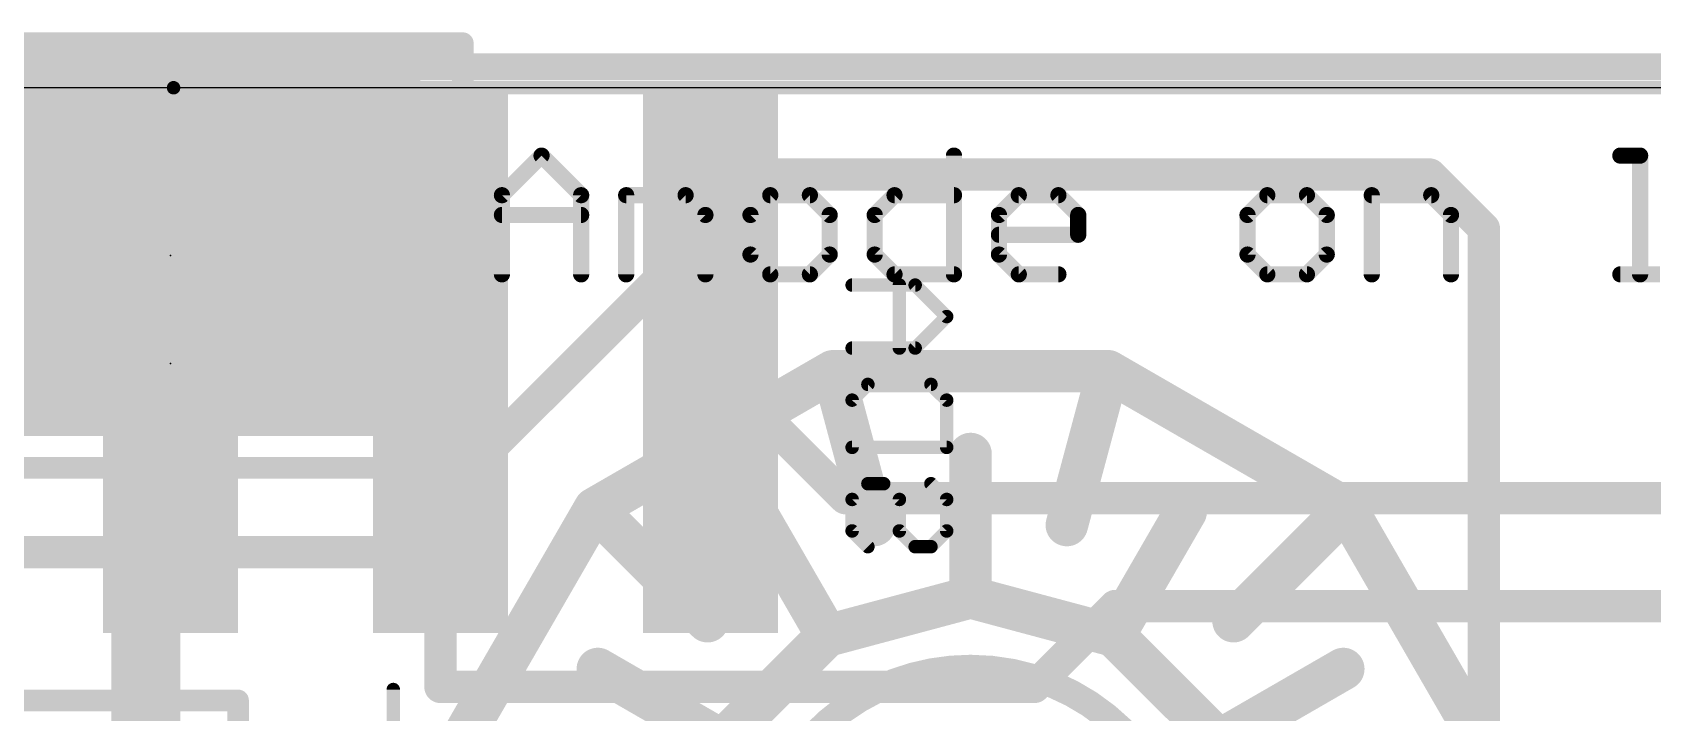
# Model space of a CAD drawing. Extents: x -30.9 to 30.6, y -30.5 to 30.5.
# Drawn here: x -1.3 to 13.95, y 24.14 to 30.55 of the extents above; entities that cross this region are included whole.
import ezdxf

# ---------------------------------------------------------------- set-up
doc = ezdxf.new("R2010")
doc.units = 0
for name, color, linetype in [('1', 12, 'CONTINUOUS'), ('16', 132, 'CONTINUOUS'), ('20', 53, 'CONTINUOUS'), ('21', 40, 'CONTINUOUS'), ('22', 6, 'CONTINUOUS'), ('23', 40, 'CONTINUOUS'), ('24', 6, 'CONTINUOUS'), ('49', 253, 'CONTINUOUS')]:
    doc.layers.add(name, color=color, linetype=linetype)

# ---------------------------------------------------------------- blocks, each defined once
blk = doc.blocks.new('RECT')
blk.add_solid([(-0.5, -0.5), (0.5, -0.5), (-0.5, 0.5), (0.5, 0.5)])

msp = doc.modelspace()

# ---------------------------------------------------------------- linework, layer by layer
at = {"layer": '1'}
for points, const_width in [([(5.588, 29.21), (2.032, 25.654)], 0.3048), ([(11.85, 29.21), (5.588, 29.21)], 0.3048), ([(12.358, 28.702), (11.85, 29.21)], 0.3048), ([(12.358, 22.538), (12.358, 28.702)], 0.3048), ([(6.2339, 27.3576), (3.9925, 26.0635)], 0.4), ([(6.6221, 25.9087), (6.2339, 27.3576)], 0.4), ([(8.8221, 27.3576), (6.2339, 27.3576)], 0.4), ([(8.4339, 25.9087), (8.8221, 27.3576)], 0.4), ([(11.0635, 26.0635), (8.8221, 27.3576)], 0.4), ([(7.528, 25.228), (7.528, 26.578)], 0.4), ([(3.9925, 26.0635), (2.6984, 23.8221)], 0.4), ([(5.0531, 25.0029), (3.9925, 26.0635)], 0.4), ([(6.178, 24.8663), (5.503, 26.0354)], 0.4), ([(8.878, 24.8663), (9.553, 26.0354)], 0.4), ([(10.0029, 25.0029), (11.0635, 26.0635)], 0.4), ([(12.3576, 23.8221), (11.0635, 26.0635)], 0.4), ([(2.032, 25.654), (-2.642, 25.654)], 0.3048), ([(7.528, 25.228), (6.178, 24.8663)], 0.4), ([(8.878, 24.8663), (7.528, 25.228)], 0.4), ([(6.178, 24.8663), (5.1897, 23.878)], 0.4), ([(9.8663, 23.878), (8.878, 24.8663)], 0.4), ([(5.1897, 23.878), (4.0206, 24.553)], 0.4), ([(9.8663, 23.878), (11.0354, 24.553)], 0.4)]:
    msp.add_lwpolyline(points, dxfattribs=dict(at, const_width=const_width))
for points, const_width in [([(5.588, 29.2862, 1), (5.588, 29.1338)], 0.1524), ([(5.6419, 29.1561, 1), (5.5341, 29.2639)], 0.1524), ([(11.9039, 29.2639, 1), (11.7961, 29.1561)], 0.1524), ([(11.85, 29.1338, 1), (11.85, 29.2862)], 0.1524), ([(12.4342, 28.702, 1), (12.2818, 28.702)], 0.1524), ([(12.3041, 28.6481, 1), (12.4119, 28.7559)], 0.1524), ([(6.3305, 27.3835, 1), (6.1373, 27.3317)], 0.2), ([(6.2339, 27.4576, 1), (6.2339, 27.2576)], 0.2), ([(6.2839, 27.271, 1), (6.1839, 27.4442)], 0.2), ([(8.8721, 27.4442, 1), (8.7721, 27.271)], 0.2), ([(8.9187, 27.3317, 1), (8.7255, 27.3835)], 0.2), ([(8.8221, 27.2576, 1), (8.8221, 27.4576)], 0.2), ([(7.628, 26.578, 1), (7.428, 26.578)], 0.2), ([(4.0632, 26.1342, 1), (3.9218, 25.9928)], 0.2), ([(3.9425, 26.1501, 1), (4.0425, 25.9769)], 0.2), ([(4.0791, 26.0135, 1), (3.9059, 26.1135)], 0.2), ([(5.5896, 26.0854, 1), (5.4164, 25.9854)], 0.2), ([(9.6396, 25.9854, 1), (9.4664, 26.0854)], 0.2), ([(11.1501, 26.1135, 1), (10.9769, 26.0135)], 0.2), ([(11.1342, 25.9928, 1), (10.9928, 26.1342)], 0.2), ([(11.0135, 25.9769, 1), (11.1135, 26.1501)], 0.2), ([(6.5255, 25.8829, 1), (6.7187, 25.9346)], 0.2), ([(8.3373, 25.9346, 1), (8.5305, 25.8829)], 0.2), ([(1.9781, 25.7079, 1), (2.0859, 25.6001)], 0.1524), ([(2.032, 25.5778, 1), (2.032, 25.7302)], 0.1524), ([(7.5539, 25.3246, 1), (7.5021, 25.1314)], 0.2), ([(7.428, 25.228, 1), (7.628, 25.228)], 0.2), ([(7.5539, 25.1314, 1), (7.5021, 25.3246)], 0.2), ([(4.9824, 24.9322, 1), (5.1238, 25.0736)], 0.2), ([(9.9322, 25.0736, 1), (10.0736, 24.9322)], 0.2), ([(6.1521, 24.9629, 1), (6.2039, 24.7697)], 0.2), ([(6.0914, 24.8163, 1), (6.2646, 24.9163)], 0.2), ([(6.2487, 24.7956, 1), (6.1073, 24.937)], 0.2), ([(8.9487, 24.937, 1), (8.8073, 24.7956)], 0.2), ([(8.7914, 24.9163, 1), (8.9646, 24.8163)], 0.2), ([(8.8521, 24.7697, 1), (8.9039, 24.9629)], 0.2), ([(4.0706, 24.6396, 1), (3.9706, 24.4664)], 0.2), ([(11.0854, 24.4664, 1), (10.9854, 24.6396)], 0.2)]:
    msp.add_lwpolyline(points, format="xyb", dxfattribs=dict(at, const_width=const_width))
at = {"layer": '16'}
for points, const_width in [([(30.48, 30.226), (-30.734, 30.226)], 0.254), ([(-0.254, 27.178), (-0.254, 23.368)], 0.6096), ([(-0.254, 27.178), (0, 27.432)], 0.3048), ([(2.54, 27.432), (2.54, 24.384)], 0.3048), ([(5.08, 27.432), (6.35, 26.162)], 0.3048), ([(6.35, 26.162), (26.924, 26.162)], 0.3048), ([(8.128, 24.384), (8.89, 25.146)], 0.3048), ([(8.89, 25.146), (24.892, 25.146)], 0.3048), ([(2.54, 24.384), (8.128, 24.384)], 0.3048)]:
    msp.add_lwpolyline(points, dxfattribs=dict(at, const_width=const_width))
for points, const_width in [([(-0.1016, 27.178, 1), (-0.4064, 27.178)], 0.3048), ([(0.0539, 27.3781, 1), (-0.0539, 27.4859)], 0.1524), ([(2.6162, 27.432, 1), (2.4638, 27.432)], 0.1524), ([(5.1339, 27.4859, 1), (5.0261, 27.3781)], 0.1524), ([(-0.3079, 27.2319, 1), (-0.2001, 27.1241)], 0.1524), ([(6.35, 26.2382, 1), (6.35, 26.0858)], 0.1524), ([(6.2961, 26.1081, 1), (6.4039, 26.2159)], 0.1524), ([(8.89, 25.2222, 1), (8.89, 25.0698)], 0.1524), ([(8.9439, 25.0921, 1), (8.8361, 25.1999)], 0.1524), ([(2.54, 24.4602, 1), (2.54, 24.3078)], 0.1524), ([(2.4638, 24.384, 1), (2.6162, 24.384)], 0.1524), ([(8.0741, 24.4379, 1), (8.1819, 24.3301)], 0.1524), ([(8.128, 24.3078, 1), (8.128, 24.4602)], 0.1524)]:
    msp.add_lwpolyline(points, format="xyb", dxfattribs=dict(at, const_width=const_width))
at = {"layer": '20'}
msp.add_line((30.028, 30.028), (-29.972, 30.028), dxfattribs=at)
at = {"layer": '21'}
for points, const_width in [([(-2.75, 30.448), (2.75, 30.448)], 0.2032), ([(2.75, 30.448), (2.75, 26.448)], 0.2032), ([(3.1178, 29.0159), (3.4907, 29.3888)], 0.1524), ([(3.4907, 29.3888), (3.8635, 29.0159)], 0.1524), ([(7.3717, 29.3888), (7.3717, 28.2702)], 0.1524), ([(13.6424, 29.3888), (13.8288, 29.3888)], 0.1524), ([(13.8288, 29.3888), (13.8288, 28.2702)], 0.1524), ([(3.1178, 28.2702), (3.1178, 29.0159)], 0.1524), ([(3.8635, 29.0159), (3.8635, 28.2702)], 0.1524), ([(4.2872, 28.2702), (4.2872, 29.0159)], 0.1524), ([(4.2872, 29.0159), (4.8465, 29.0159)], 0.1524), ([(4.8465, 29.0159), (5.0329, 28.8295)], 0.1524), ([(5.6431, 29.0159), (5.4566, 28.8295)], 0.1524), ([(6.0159, 29.0159), (5.6431, 29.0159)], 0.1524), ([(6.2023, 28.8295), (6.0159, 29.0159)], 0.1524), ([(6.626, 28.8295), (6.8125, 29.0159)], 0.1524), ([(6.8125, 29.0159), (7.3717, 29.0159)], 0.1524), ([(7.7954, 28.8295), (7.9819, 29.0159)], 0.1524), ([(7.9819, 29.0159), (8.3547, 29.0159)], 0.1524), ([(8.3547, 29.0159), (8.5411, 28.8295)], 0.1524), ([(10.3207, 29.0159), (10.1342, 28.8295)], 0.1524), ([(10.6935, 29.0159), (10.3207, 29.0159)], 0.1524), ([(10.8799, 28.8295), (10.6935, 29.0159)], 0.1524), ([(11.3036, 28.2702), (11.3036, 29.0159)], 0.1524), ([(11.3036, 29.0159), (11.8629, 29.0159)], 0.1524), ([(11.8629, 29.0159), (12.0493, 28.8295)], 0.1524), ([(3.1178, 28.8295), (3.8635, 28.8295)], 0.1524), ([(5.0329, 28.8295), (5.0329, 28.2702)], 0.1524), ([(5.4566, 28.8295), (5.4566, 28.4566)], 0.1524), ([(6.2023, 28.4566), (6.2023, 28.8295)], 0.1524), ([(6.626, 28.4566), (6.626, 28.8295)], 0.1524), ([(7.7954, 28.4566), (7.7954, 28.8295)], 0.1524), ([(8.5411, 28.8295), (8.5411, 28.6431)], 0.1524), ([(10.1342, 28.8295), (10.1342, 28.4566)], 0.1524), ([(10.8799, 28.4566), (10.8799, 28.8295)], 0.1524), ([(12.0493, 28.8295), (12.0493, 28.2702)], 0.1524), ([(8.5411, 28.6431), (7.7954, 28.6431)], 0.1524), ([(5.4566, 28.4566), (5.6431, 28.2702)], 0.1524), ([(6.0159, 28.2702), (6.2023, 28.4566)], 0.1524), ([(6.8125, 28.2702), (6.626, 28.4566)], 0.1524), ([(7.9819, 28.2702), (7.7954, 28.4566)], 0.1524), ([(10.1342, 28.4566), (10.3207, 28.2702)], 0.1524), ([(10.6935, 28.2702), (10.8799, 28.4566)], 0.1524), ([(5.6431, 28.2702), (6.0159, 28.2702)], 0.1524), ([(7.3717, 28.2702), (6.8125, 28.2702)], 0.1524), ([(8.3547, 28.2702), (7.9819, 28.2702)], 0.1524), ([(10.3207, 28.2702), (10.6935, 28.2702)], 0.1524), ([(13.6424, 28.2702), (14.0153, 28.2702)], 0.1524), ([(2.75, 26.448), (-2.75, 26.448)], 0.2032)]:
    msp.add_lwpolyline(points, dxfattribs=dict(at, const_width=const_width))
for points, const_width in [([(2.8008, 30.448, 1), (2.6992, 30.448)], 0.1016), ([(2.75, 30.3972, 1), (2.75, 30.4988)], 0.1016), ([(3.5176, 29.4157, 1), (3.4638, 29.3618)], 0.0762), ([(3.5176, 29.3618, 1), (3.4638, 29.4157)], 0.0762), ([(7.4098, 29.3888, 1), (7.3336, 29.3888)], 0.0762), ([(13.6424, 29.4269, 1), (13.6424, 29.3507)], 0.0762), ([(13.8669, 29.3888, 1), (13.7907, 29.3888)], 0.0762), ([(13.8288, 29.3507, 1), (13.8288, 29.4269)], 0.0762), ([(3.1559, 29.0159, 1), (3.0797, 29.0159)], 0.0762), ([(3.0909, 29.0428, 1), (3.1448, 28.989)], 0.0762), ([(3.9016, 29.0159, 1), (3.8254, 29.0159)], 0.0762), ([(3.8366, 28.989, 1), (3.8905, 29.0428)], 0.0762), ([(4.3253, 29.0159, 1), (4.2491, 29.0159)], 0.0762), ([(4.2872, 29.054, 1), (4.2872, 28.9778)], 0.0762), ([(4.8735, 29.0428, 1), (4.8196, 28.989)], 0.0762), ([(4.8465, 28.9778, 1), (4.8465, 29.054)], 0.0762), ([(5.6431, 29.054, 1), (5.6431, 28.9778)], 0.0762), ([(5.67, 28.989, 1), (5.6161, 29.0428)], 0.0762), ([(6.0429, 29.0428, 1), (5.989, 28.989)], 0.0762), ([(6.0159, 28.9778, 1), (6.0159, 29.054)], 0.0762), ([(6.8125, 29.054, 1), (6.8125, 28.9778)], 0.0762), ([(6.8394, 28.989, 1), (6.7855, 29.0428)], 0.0762), ([(7.3717, 28.9778, 1), (7.3717, 29.054)], 0.0762), ([(7.9819, 29.054, 1), (7.9819, 28.9778)], 0.0762), ([(8.0088, 28.989, 1), (7.9549, 29.0428)], 0.0762), ([(8.3816, 29.0428, 1), (8.3278, 28.989)], 0.0762), ([(8.3547, 28.9778, 1), (8.3547, 29.054)], 0.0762), ([(10.3207, 29.054, 1), (10.3207, 28.9778)], 0.0762), ([(10.3476, 28.989, 1), (10.2937, 29.0428)], 0.0762), ([(10.7204, 29.0428, 1), (10.6666, 28.989)], 0.0762), ([(10.6935, 28.9778, 1), (10.6935, 29.054)], 0.0762), ([(11.3417, 29.0159, 1), (11.2655, 29.0159)], 0.0762), ([(11.3036, 29.054, 1), (11.3036, 28.9778)], 0.0762), ([(11.8898, 29.0428, 1), (11.836, 28.989)], 0.0762), ([(11.8629, 28.9778, 1), (11.8629, 29.054)], 0.0762), ([(3.1178, 28.8676, 1), (3.1178, 28.7914)], 0.0762), ([(3.8635, 28.7914, 1), (3.8635, 28.8676)], 0.0762), ([(5.071, 28.8295, 1), (4.9948, 28.8295)], 0.0762), ([(5.006, 28.8025, 1), (5.0599, 28.8564)], 0.0762), ([(5.4947, 28.8295, 1), (5.4185, 28.8295)], 0.0762), ([(5.4297, 28.8564, 1), (5.4836, 28.8025)], 0.0762), ([(6.2404, 28.8295, 1), (6.1642, 28.8295)], 0.0762), ([(6.1754, 28.8025, 1), (6.2293, 28.8564)], 0.0762), ([(6.6641, 28.8295, 1), (6.5879, 28.8295)], 0.0762), ([(6.5991, 28.8564, 1), (6.653, 28.8025)], 0.0762), ([(7.8335, 28.8295, 1), (7.7573, 28.8295)], 0.0762), ([(7.7685, 28.8564, 1), (7.8224, 28.8025)], 0.0762), ([(8.5792, 28.8295, 1), (8.503, 28.8295)], 0.0762), ([(8.5142, 28.8025, 1), (8.5681, 28.8564)], 0.0762), ([(10.1723, 28.8295, 1), (10.0961, 28.8295)], 0.0762), ([(10.1073, 28.8564, 1), (10.1612, 28.8025)], 0.0762), ([(10.918, 28.8295, 1), (10.8418, 28.8295)], 0.0762), ([(10.853, 28.8025, 1), (10.9069, 28.8564)], 0.0762), ([(12.0874, 28.8295, 1), (12.0112, 28.8295)], 0.0762), ([(12.0224, 28.8025, 1), (12.0763, 28.8564)], 0.0762), ([(7.7954, 28.6812, 1), (7.7954, 28.605)], 0.0762), ([(8.503, 28.6431, 1), (8.5792, 28.6431)], 0.0762), ([(8.5411, 28.605, 1), (8.5411, 28.6812)], 0.0762), ([(5.4836, 28.4836, 1), (5.4297, 28.4297)], 0.0762), ([(6.2293, 28.4297, 1), (6.1754, 28.4836)], 0.0762), ([(6.653, 28.4836, 1), (6.5991, 28.4297)], 0.0762), ([(7.8224, 28.4836, 1), (7.7685, 28.4297)], 0.0762), ([(10.1612, 28.4836, 1), (10.1073, 28.4297)], 0.0762), ([(10.9069, 28.4297, 1), (10.853, 28.4836)], 0.0762), ([(5.4185, 28.4566, 1), (5.4947, 28.4566)], 0.0762), ([(6.1642, 28.4566, 1), (6.2404, 28.4566)], 0.0762), ([(6.5879, 28.4566, 1), (6.6641, 28.4566)], 0.0762), ([(7.7573, 28.4566, 1), (7.8335, 28.4566)], 0.0762), ([(10.0961, 28.4566, 1), (10.1723, 28.4566)], 0.0762), ([(10.8418, 28.4566, 1), (10.918, 28.4566)], 0.0762), ([(3.0797, 28.2702, 1), (3.1559, 28.2702)], 0.0762), ([(3.8254, 28.2702, 1), (3.9016, 28.2702)], 0.0762), ([(4.2491, 28.2702, 1), (4.3253, 28.2702)], 0.0762), ([(4.9948, 28.2702, 1), (5.071, 28.2702)], 0.0762), ([(5.6431, 28.3083, 1), (5.6431, 28.2321)], 0.0762), ([(5.6161, 28.2433, 1), (5.67, 28.2971)], 0.0762), ([(5.989, 28.2971, 1), (6.0429, 28.2433)], 0.0762), ([(6.0159, 28.2321, 1), (6.0159, 28.3083)], 0.0762), ([(6.8125, 28.3083, 1), (6.8125, 28.2321)], 0.0762), ([(6.7855, 28.2433, 1), (6.8394, 28.2971)], 0.0762), ([(7.3336, 28.2702, 1), (7.4098, 28.2702)], 0.0762), ([(7.3717, 28.2321, 1), (7.3717, 28.3083)], 0.0762), ([(7.9819, 28.3083, 1), (7.9819, 28.2321)], 0.0762), ([(7.9549, 28.2433, 1), (8.0088, 28.2971)], 0.0762), ([(8.3547, 28.2321, 1), (8.3547, 28.3083)], 0.0762), ([(10.3207, 28.3083, 1), (10.3207, 28.2321)], 0.0762), ([(10.2937, 28.2433, 1), (10.3476, 28.2971)], 0.0762), ([(10.6666, 28.2971, 1), (10.7204, 28.2433)], 0.0762), ([(10.6935, 28.2321, 1), (10.6935, 28.3083)], 0.0762), ([(11.2655, 28.2702, 1), (11.3417, 28.2702)], 0.0762), ([(12.0112, 28.2702, 1), (12.0874, 28.2702)], 0.0762), ([(13.6424, 28.3083, 1), (13.6424, 28.2321)], 0.0762), ([(13.7907, 28.2702, 1), (13.8669, 28.2702)], 0.0762), ([(2.75, 26.3972, 1), (2.75, 26.4988)], 0.1016), ([(2.6992, 26.448, 1), (2.8008, 26.448)], 0.1016), ([(7.528, 24.56, 0.277), (5.7351, 23.4842)], 0.254), ([(9.089, 23.8289, 0.2226), (7.528, 24.56)], 0.254)]:
    msp.add_lwpolyline(points, format="xyb", dxfattribs=dict(at, const_width=const_width))
at = {"layer": '22'}
for points, const_width in [([(7.0067, 28.1692), (6.4135, 28.1692)], 0.127), ([(6.8584, 27.576), (6.8584, 28.1692)], 0.127), ([(7.3033, 27.8726), (7.0067, 28.1692)], 0.127), ([(7.0067, 27.576), (7.3033, 27.8726)], 0.127), ([(6.4135, 27.576), (7.0067, 27.576)], 0.127), ([(6.4135, 27.0853), (6.5618, 27.2336)], 0.127), ([(6.5618, 27.2336), (7.155, 27.2336)], 0.127), ([(7.155, 27.2336), (7.3033, 27.0853)], 0.127), ([(6.4135, 26.6405), (6.4135, 27.0853)], 0.127), ([(7.3033, 27.0853), (7.3033, 26.6405)], 0.127), ([(7.3033, 26.6405), (6.4135, 26.6405)], 0.127), ([(6.5618, 26.2981), (6.4135, 26.1498)], 0.127), ([(6.7101, 26.2981), (6.5618, 26.2981)], 0.127), ([(6.8584, 26.1498), (6.7101, 26.2981)], 0.127), ([(7.155, 26.2981), (7.3033, 26.1498)], 0.127), ([(6.4135, 26.1498), (6.4135, 25.8532)], 0.127), ([(6.8584, 25.8532), (6.8584, 26.1498)], 0.127), ([(7.3033, 26.1498), (7.3033, 25.8532)], 0.127), ([(6.4135, 25.8532), (6.5618, 25.7049)], 0.127), ([(7.0067, 25.7049), (6.8584, 25.8532)], 0.127), ([(7.155, 25.7049), (7.0067, 25.7049)], 0.127), ([(7.3033, 25.8532), (7.155, 25.7049)], 0.127), ([(2.0955, 23.766), (2.0955, 24.3592)], 0.127), ([(0.635, 24.257), (-3.175, 24.257)], 0.2032), ([(0.635, 22.479), (0.635, 24.257)], 0.2032)]:
    msp.add_lwpolyline(points, dxfattribs=dict(at, const_width=const_width))
for points, const_width in [([(6.4135, 28.2009, 1), (6.4135, 28.1374)], 0.0635), ([(6.8901, 28.1692, 1), (6.8266, 28.1692)], 0.0635), ([(7.0291, 28.1916, 1), (6.9842, 28.1467)], 0.0635), ([(7.0067, 28.1374, 1), (7.0067, 28.2009)], 0.0635), ([(7.3257, 27.8501, 1), (7.2808, 27.895)], 0.0635), ([(7.2808, 27.8501, 1), (7.3257, 27.895)], 0.0635), ([(6.4135, 27.6077, 1), (6.4135, 27.5442)], 0.0635), ([(6.8266, 27.576, 1), (6.8901, 27.576)], 0.0635), ([(6.9842, 27.5984, 1), (7.0291, 27.5535)], 0.0635), ([(7.0067, 27.5442, 1), (7.0067, 27.6077)], 0.0635), ([(6.5618, 27.2654, 1), (6.5618, 27.2019)], 0.0635), ([(6.5842, 27.2112, 1), (6.5393, 27.2561)], 0.0635), ([(7.1774, 27.2561, 1), (7.1325, 27.2112)], 0.0635), ([(7.155, 27.2019, 1), (7.155, 27.2654)], 0.0635), ([(6.391, 27.1078, 1), (6.436, 27.0629)], 0.0635), ([(6.4452, 27.0853, 1), (6.3818, 27.0853)], 0.0635), ([(7.335, 27.0853, 1), (7.2715, 27.0853)], 0.0635), ([(7.2808, 27.0629, 1), (7.3257, 27.1078)], 0.0635), ([(6.4135, 26.6722, 1), (6.4135, 26.6087)], 0.0635), ([(7.3033, 26.6087, 1), (7.3033, 26.6722)], 0.0635), ([(6.3818, 26.6405, 1), (6.4452, 26.6405)], 0.0635), ([(7.2715, 26.6405, 1), (7.335, 26.6405)], 0.0635), ([(6.5618, 26.3299, 1), (6.5618, 26.2664)], 0.0635), ([(6.5842, 26.2757, 1), (6.5393, 26.3206)], 0.0635), ([(6.7325, 26.3206, 1), (6.6876, 26.2757)], 0.0635), ([(6.7101, 26.2664, 1), (6.7101, 26.3299)], 0.0635), ([(7.1774, 26.3206, 1), (7.1325, 26.2757)], 0.0635), ([(6.391, 26.1723, 1), (6.436, 26.1274)], 0.0635), ([(6.4452, 26.1498, 1), (6.3818, 26.1498)], 0.0635), ([(6.8901, 26.1498, 1), (6.8266, 26.1498)], 0.0635), ([(6.8359, 26.1274, 1), (6.8808, 26.1723)], 0.0635), ([(7.335, 26.1498, 1), (7.2715, 26.1498)], 0.0635), ([(7.2808, 26.1274, 1), (7.3257, 26.1723)], 0.0635), ([(6.436, 25.8757, 1), (6.391, 25.8308)], 0.0635), ([(6.3818, 25.8532, 1), (6.4452, 25.8532)], 0.0635), ([(6.8266, 25.8532, 1), (6.8901, 25.8532)], 0.0635), ([(6.8808, 25.8757, 1), (6.8359, 25.8308)], 0.0635), ([(7.0067, 25.7367, 1), (7.0067, 25.6732)], 0.0635), ([(7.155, 25.6732, 1), (7.155, 25.7367)], 0.0635), ([(7.2715, 25.8532, 1), (7.335, 25.8532)], 0.0635), ([(7.3257, 25.8308, 1), (7.2808, 25.8757)], 0.0635), ([(6.5393, 25.6825, 1), (6.5842, 25.7274)], 0.0635), ([(6.9842, 25.6825, 1), (7.0291, 25.7274)], 0.0635), ([(7.1325, 25.7274, 1), (7.1774, 25.6825)], 0.0635), ([(2.1273, 24.3592, 1), (2.0637, 24.3592)], 0.0635), ([(0.6858, 24.257, 1), (0.5842, 24.257)], 0.1016), ([(0.635, 24.2062, 1), (0.635, 24.3078)], 0.1016)]:
    msp.add_lwpolyline(points, format="xyb", dxfattribs=dict(at, const_width=const_width))
at = {"layer": '23'}
msp.add_point((0, 28.448), dxfattribs=at)
at = {"layer": '24'}
msp.add_point((0, 27.432), dxfattribs=at)
at = {"layer": '49', "const_width": 0.127}
for points in [[(-14.972, 30.028), (0.028, 30.028)], [(0.028, 30.028), (15.028, 30.028)], [(0.028, 30.028), (0.028, 15.028)]]:
    msp.add_lwpolyline(points, dxfattribs=at)
at = {"layer": '49', "const_width": 0.0635}
for points in [[(0.028, 30.0598, 1), (0.028, 29.9963)], [(0.0597, 30.028, 1), (-0.0037, 30.028)], [(0.028, 29.9963, 1), (0.028, 30.0598)]]:
    msp.add_lwpolyline(points, format="xyb", dxfattribs=at)

# ---------------------------------------------------------------- block references
at = {"layer": '1', "xscale": 4.7, "yscale": 3.4}
msp.add_blockref('RECT', (0, 28.448), dxfattribs=at)
at = {"layer": '16', "xscale": 5.08, "yscale": 1.27, "rotation": 270}
for p in [(0, 27.432), (2.54, 27.432), (5.08, 27.432)]:
    msp.add_blockref('RECT', p, dxfattribs=at)

doc.saveas('drawing.dxf')
